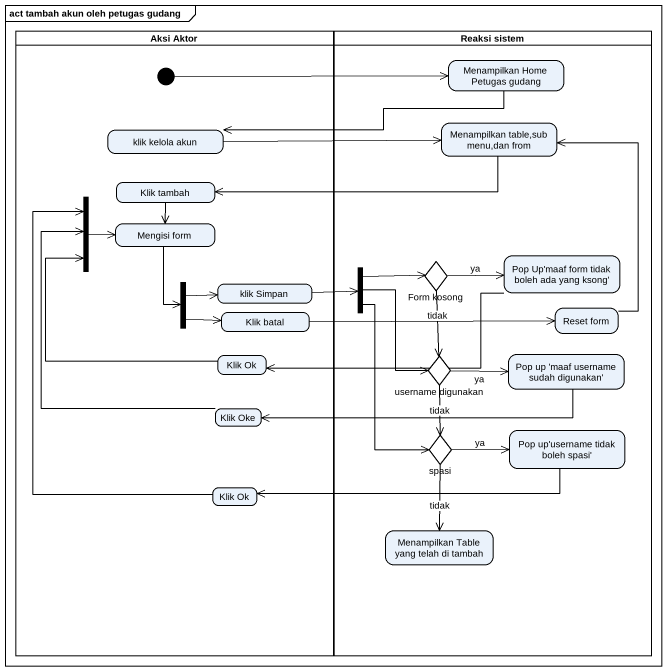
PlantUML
@startuml
mainframe act tambah akun oleh petugas gudang
hide empty description
state "Aksi Aktor" as Aksi_Aktor <<partition>> {
  state initial1 <<start>>
  state "klik kelola akun" as klik_kelola_akun
  state "Klik tambah" as Klik_tambah
  state fork1 <<join>>
  state "Mengisi form" as Mengisi_form
  state fork2 <<fork>>
  state "klik Simpan" as klik_Simpan
  state "Klik batal" as Klik_batal
  state "Klik Ok" as Klik_Ok
  state "Klik Oke" as Klik_Oke
  state "Klik Ok" as Klik_Ok_2
}
state "Reaksi sistem" as Reaksi_sistem <<partition>> {
  state "Menampilkan Home Petugas gudang" as Menampilkan_Home_Petugas
  state "Menampilkan table,sub menu,dan from" as Menampilkan_table_sub_menu
  state "Form kosong" as Form_kosong <<choice>>
  state "Pop Up'maaf form tidak boleh ada yang ksong'" as Pop_Up_maaf_form_tidak
  state fork3 <<fork>>
  state "Reset form" as Reset_form
  state "username digunakan" as username_digunakan <<choice>>
  state "Pop up 'maaf username sudah digunakan'" as Pop_up_maaf_username_sudah
  state spasi <<choice>>
  state "Pop up'username tidak boleh spasi'" as Pop_up_username_tidak_boleh
  state "Menampilkan Table yang telah di tambah" as Menampilkan_Table_yang
}
initial1 -right-> Menampilkan_Home_Petugas
Menampilkan_Home_Petugas -left-> klik_kelola_akun
klik_kelola_akun -right-> Menampilkan_table_sub_menu
Menampilkan_table_sub_menu -left-> Klik_tambah
Klik_tambah --> Mengisi_form
fork1 -right-> Mengisi_form
Mengisi_form --> fork2
Form_kosong -right-> Pop_Up_maaf_form_tidak : ya
Form_kosong --> username_digunakan : tidak
Pop_Up_maaf_form_tidak -left-> Klik_Ok
fork2 -right-> klik_Simpan
fork2 -right-> Klik_batal
klik_Simpan -right-> fork3
fork3 -right-> Form_kosong
fork3 --> username_digunakan
fork3 --> spasi
Klik_batal -right-> Reset_form
Reset_form -up-> Menampilkan_table_sub_menu
Klik_Ok -up-> fork1
username_digunakan -right-> Pop_up_maaf_username_sudah : ya
username_digunakan --> spasi : tidak
Pop_up_maaf_username_sudah -left-> Klik_Oke
Klik_Oke -up-> fork1
spasi -right-> Pop_up_username_tidak_boleh : ya
spasi --> Menampilkan_Table_yang : tidak
Pop_up_username_tidak_boleh -left-> Klik_Ok_2
Klik_Ok_2 -up-> fork1
@enduml
